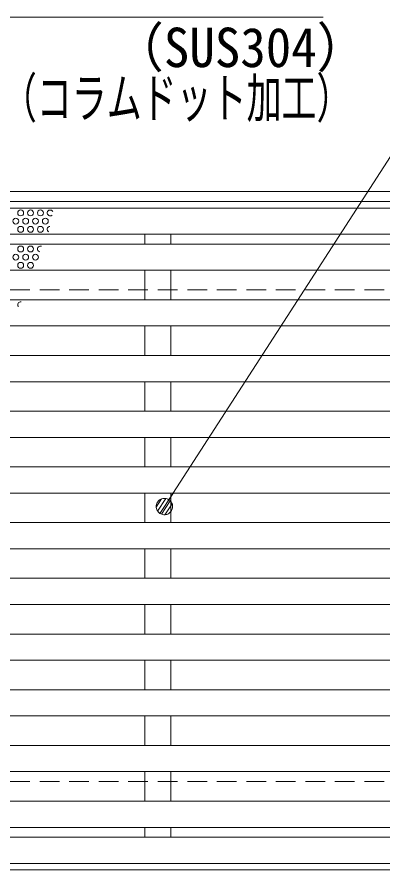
# Model space of a CAD drawing. Units: millimetres, scale not verified. Extents: x -1050 to 1050, y -742 to 742.
# Drawn here: x -387.7 to -276.2, y 248.8 to 509.1 of the extents above; entities that cross this region are included whole.
import ezdxf
from ezdxf.enums import TextEntityAlignment as Align

# ---------------------------------------------------------------- set-up
doc = ezdxf.new("R2010")
doc.units = ezdxf.units.MM
doc.header["$LTSCALE"] = 5
doc.linetypes.add('DASHED1', pattern=[1.8, 1.2, -0.6])
for name, color, linetype, lineweight in [('0-1_寸法注釈', 2, 'Continuous', 9), ('0-2_ハッチング', 4, 'Continuous', 9), ('0-4_0', 2, 'Continuous', 9), ('0-6_枠', 7, 'Continuous', 9), ('0-7_蓋', 5, 'Continuous', 9), ('0-A_溝開口', 4, 'DASHED1', 9)]:
    doc.layers.add(name, color=color, linetype=linetype, lineweight=lineweight)
doc.styles.add('ＭＳ ゴシック', font='')
doc.styles.get('ＭＳ ゴシック').set_extended_font_data('MS Gothic')

# ---------------------------------------------------------------- blocks, each defined once
blk = doc.blocks.new('_Dot')
at = {"layer": '0-4_0'}
for p, q in [((-2.5, 0), (-5, 0)), ((2.445, 0.5), (-2.445, 0.5)), ((1.997, 1.5), (-1.997, 1.5)), ((2.289, -0.995), (-2.289, -0.995)), ((1.499, -1.995), (-1.499, -1.995))]:
    blk.add_line(p, q, dxfattribs=at)
for points in [[(2.5, 0), (2.48, 0.313), (2.421, 0.622), (2.324, 0.92), (2.191, 1.204), (2.023, 1.469), (1.822, 1.711), (1.594, 1.926), (1.34, 2.111), (1.064, 2.262), (0.773, 2.378), (0.468, 2.456), (0.157, 2.495), (-0.157, 2.495), (-0.468, 2.456), (-0.773, 2.378), (-1.064, 2.262), (-1.34, 2.111), (-1.594, 1.926), (-1.822, 1.711), (-2.023, 1.469), (-2.191, 1.204), (-2.324, 0.92), (-2.421, 0.622), (-2.48, 0.313), (-2.5, 0), (0, 0)], [(-2.5, 0), (-2.48, -0.313), (-2.421, -0.622), (-2.324, -0.92), (-2.191, -1.204), (-2.023, -1.469), (-1.822, -1.711), (-1.594, -1.926), (-1.34, -2.111), (-1.064, -2.262), (-0.773, -2.378), (-0.468, -2.456), (-0.157, -2.495), (0.157, -2.495), (0.468, -2.456), (0.773, -2.378), (1.064, -2.262), (1.34, -2.111), (1.594, -1.926), (1.822, -1.711), (2.023, -1.469), (2.191, -1.204), (2.324, -0.92), (2.421, -0.622), (2.48, -0.313), (2.5, 0), (0, 0)]]:
    blk.add_lwpolyline(points, close=True, dxfattribs=at)

msp = doc.modelspace()

# ---------------------------------------------------------------- linework, layer by layer
at = {"layer": '0-1_寸法注釈'}
for points in [[(-294.351, 509.114), (-397.558, 509.114), (-471.519, 406.647)], [(-143.255, 509.114), (-246.462, 509.114), (-342.24, 360.569)]]:
    msp.add_lwpolyline(points, dxfattribs=at)
at = {"layer": '0-2_ハッチング'}
for centre in [(-388.087, 446.84), (-386.587, 449.34), (-385.087, 446.84), (-383.587, 449.34), (-382.087, 446.84), (-380.587, 449.34), (-379.087, 446.84), (-386.587, 444.34), (-383.587, 444.34), (-380.587, 444.34), (-386.587, 438.34), (-383.587, 438.34), (-388.087, 435.84), (-385.087, 435.84), (-382.087, 435.84), (-386.587, 433.34), (-383.587, 433.34)]:
    msp.add_circle(centre, 0.9, dxfattribs=at)
for centre, start, end in [((-377.587, 449.34), 31.18941, 307.71025), ((-377.587, 444.34), 95.77647, 242.2454), ((-380.587, 438.34), 70.62986, 260.11853), ((-386.587, 421.34), 82.26134, 219.8071)]:
    msp.add_arc(centre, 0.9, start, end, dxfattribs=at)
at = {"layer": '0-6_枠'}
for p, q in [((-527.786, 455.84), (177.214, 455.84)), ((-524.786, 452.84), (175.378, 452.84)), ((-524.786, 248.84), (179.051, 248.84))]:
    msp.add_line(p, q, dxfattribs=at)
at = {"layer": '0-7_蓋'}
for p, q in [((-522.786, 450.84), (-22.786, 450.84)), ((-518.786, 442.84), (-26.786, 442.84)), ((-348.786, 442.84), (-348.786, 439.84)), ((-340.786, 442.84), (-340.786, 439.84)), ((-518.786, 439.84), (-26.786, 439.84)), ((-518.786, 431.84), (-26.786, 431.84)), ((-348.786, 431.84), (-348.786, 422.84)), ((-340.786, 431.84), (-340.786, 422.84)), ((-518.786, 422.84), (-26.786, 422.84)), ((-518.786, 414.84), (-26.786, 414.84)), ((-348.786, 414.84), (-348.786, 405.84)), ((-340.786, 414.84), (-340.786, 405.84)), ((-518.786, 405.84), (-26.786, 405.84)), ((-518.786, 397.84), (-26.786, 397.84)), ((-348.786, 397.84), (-348.786, 388.84)), ((-340.786, 397.84), (-340.786, 388.84)), ((-518.786, 388.84), (-26.786, 388.84)), ((-518.786, 380.84), (-26.786, 380.84)), ((-348.786, 380.84), (-348.786, 371.84)), ((-340.786, 380.84), (-340.786, 371.84)), ((-518.786, 371.84), (-26.786, 371.84)), ((-518.786, 363.84), (-26.786, 363.84)), ((-348.786, 363.84), (-348.786, 354.84)), ((-340.786, 363.84), (-340.786, 354.84)), ((-518.786, 354.84), (-26.786, 354.84)), ((-518.786, 346.84), (-26.786, 346.84)), ((-348.786, 337.84), (-348.786, 346.84)), ((-340.786, 337.84), (-340.786, 346.84)), ((-518.786, 337.84), (-26.786, 337.84)), ((-518.786, 329.84), (-26.786, 329.84)), ((-348.786, 320.84), (-348.786, 329.84)), ((-340.786, 320.84), (-340.786, 329.84)), ((-518.786, 320.84), (-26.786, 320.84)), ((-518.786, 312.84), (-26.786, 312.84)), ((-348.786, 303.84), (-348.786, 312.84)), ((-340.786, 303.84), (-340.786, 312.84)), ((-518.786, 303.84), (-26.786, 303.84)), ((-518.786, 295.84), (-26.786, 295.84)), ((-348.786, 286.84), (-348.786, 295.84)), ((-340.786, 286.84), (-340.786, 295.84)), ((-518.786, 286.84), (-26.786, 286.84)), ((-518.786, 278.84), (-26.786, 278.84)), ((-348.786, 269.84), (-348.786, 278.84)), ((-340.786, 269.84), (-340.786, 278.84)), ((-518.786, 269.84), (-26.786, 269.84)), ((-518.786, 261.84), (-26.786, 261.84)), ((-348.786, 258.84), (-348.786, 261.84)), ((-340.786, 258.84), (-340.786, 261.84)), ((-518.786, 258.84), (-26.786, 258.84)), ((-522.786, 250.84), (-22.786, 250.84))]:
    msp.add_line(p, q, dxfattribs=at)
at = {"layer": '0-A_溝開口'}
for p, q in [((-497.786, 425.84), (-22.786, 425.84)), ((-497.786, 275.84), (-22.786, 275.84))]:
    msp.add_line(p, q, dxfattribs=at)

# ---------------------------------------------------------------- block references
at = {"layer": '0-1_寸法注釈', "rotation": 236.91561}
msp.add_blockref('_Dot', (-342.786, 359.731), dxfattribs=at)

# ---------------------------------------------------------------- texts
at = {"layer": '0-1_寸法注釈', "color": 7, "style": 'ＭＳ ゴシック'}
for s, width, p in [('（SUS304）', 0.95, (-358.534, 490.246)), ('（コラムドット加工）', 0.65, (-392.324, 474.817))]:
    msp.add_text(s, height=12.02, dxfattribs=dict(at, width=width)).set_placement(p, align=Align.BOTTOM_LEFT)

doc.saveas('drawing.dxf')
